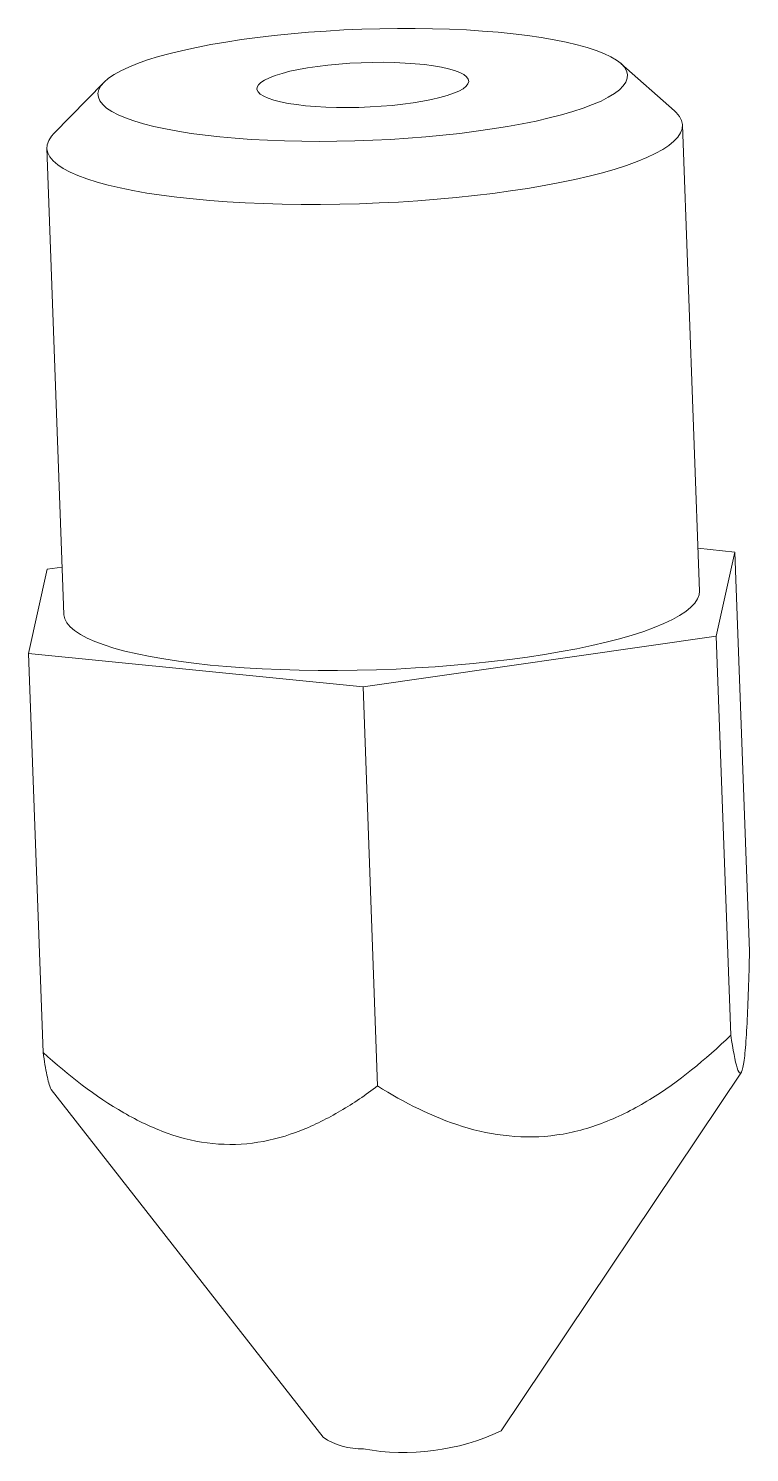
# Model space of a CAD drawing. Header units: millimetres. Extents: x -3.5 to 3.3, y -4.6 to 8.8.
import ezdxf

# ---------------------------------------------------------------- set-up
doc = ezdxf.new("R2010")
doc.units = ezdxf.units.MM

msp = doc.modelspace()

# ---------------------------------------------------------------- linework, layer by layer
at = {"color": 7, "linetype": 'Continuous', "lineweight": 15}
for p, q in [((2.637, 8.059), (2.132, 8.507)), ((-2.747, 8.328), (-3.218, 7.845)), ((2.873, 3.529), (2.712, 7.926)), ((-3.284, 7.707), (-3.123, 3.31)), ((3.208, 3.898), (2.858, 3.933)), ((3.031, 3.104), (3.208, 3.898)), ((3.345, 0.133), (3.208, 3.898)), ((-3.281, 3.736), (-3.457, 2.941)), ((-3.139, 3.756), (-3.281, 3.736)), ((-0.301, 2.625), (3.031, 3.104)), ((3.169, -0.661), (3.031, 3.104)), ((-3.457, 2.941), (-0.301, 2.625)), ((-3.32, -0.823), (-3.457, 2.941)), ((-0.164, -1.139), (-0.301, 2.625)), ((1.001, -4.393), (3.268, -1.009)), ((-3.243, -1.173), (-0.678, -4.454))]:
    msp.add_line(p, q, dxfattribs=at)
at = {"color": 7, "linetype": 'Continuous', "lineweight": 15, "flags": 128}
for points in [[(-1.653, 7.815), (-1.508, 7.802), (-1.357, 7.791), (-1.202, 7.783), (-1.043, 7.777), (-0.88, 7.773), (-0.715, 7.772), (-0.547, 7.773), (-0.379, 7.777), (-0.21, 7.783), (-0.042, 7.791), (0.125, 7.802), (0.291, 7.815), (0.453, 7.83), (0.612, 7.848), (0.767, 7.867), (0.917, 7.889), (1.061, 7.912), (1.2, 7.937), (1.331, 7.964), (1.455, 7.993), (1.571, 8.022), (1.678, 8.054), (1.776, 8.086), (1.865, 8.119), (1.944, 8.153), (2.012, 8.188), (2.07, 8.224), (2.118, 8.259), (2.154, 8.295), (2.179, 8.331), (2.192, 8.367), (2.194, 8.403), (2.185, 8.438), (2.165, 8.472), (2.133, 8.506), (2.09, 8.539), (2.036, 8.571), (1.972, 8.601), (1.897, 8.63), (1.812, 8.658), (1.718, 8.684), (1.614, 8.709), (1.501, 8.731), (1.38, 8.752), (1.252, 8.77), (1.116, 8.787), (0.974, 8.801), (0.827, 8.813), (0.674, 8.823), (0.516, 8.83), (0.355, 8.835), (0.191, 8.837), (0.024, 8.837), (-0.144, 8.835), (-0.312, 8.83), (-0.481, 8.823), (-0.649, 8.813), (-0.815, 8.801), (-0.979, 8.787), (-1.14, 8.771), (-1.297, 8.752), (-1.449, 8.732), (-1.597, 8.709), (-1.738, 8.685), (-1.873, 8.659), (-2, 8.631), (-2.12, 8.602), (-2.232, 8.572), (-2.335, 8.54), (-2.428, 8.507), (-2.512, 8.473), (-2.586, 8.439), (-2.649, 8.404), (-2.702, 8.368), (-2.744, 8.332), (-2.774, 8.296), (-2.794, 8.26), (-2.802, 8.224), (-2.798, 8.189), (-2.783, 8.154), (-2.757, 8.12), (-2.72, 8.087), (-2.671, 8.054), (-2.612, 8.023), (-2.542, 7.993), (-2.463, 7.965), (-2.373, 7.938), (-2.274, 7.913), (-2.165, 7.889), (-2.049, 7.868), (-1.924, 7.848), (-1.792, 7.831), (-1.653, 7.815)], [(-0.843, 8.109), (-0.751, 8.101), (-0.653, 8.096), (-0.552, 8.092), (-0.447, 8.092), (-0.342, 8.093), (-0.235, 8.097), (-0.13, 8.104), (-0.026, 8.112), (0.075, 8.123), (0.171, 8.136), (0.262, 8.151), (0.346, 8.168), (0.423, 8.186), (0.492, 8.205), (0.552, 8.226), (0.602, 8.247), (0.642, 8.269), (0.671, 8.292), (0.689, 8.315), (0.696, 8.337), (0.691, 8.359), (0.676, 8.381), (0.649, 8.402), (0.611, 8.421), (0.563, 8.44), (0.506, 8.456), (0.439, 8.471), (0.363, 8.485), (0.28, 8.496), (0.191, 8.505), (0.096, 8.511), (-0.004, 8.516), (-0.107, 8.518), (-0.212, 8.517), (-0.318, 8.514), (-0.425, 8.509), (-0.529, 8.502), (-0.632, 8.492), (-0.73, 8.48), (-0.824, 8.466), (-0.911, 8.45), (-0.992, 8.433), (-1.065, 8.414), (-1.13, 8.394), (-1.185, 8.373), (-1.23, 8.351), (-1.264, 8.329), (-1.288, 8.306), (-1.301, 8.283), (-1.302, 8.261), (-1.292, 8.239), (-1.271, 8.218), (-1.238, 8.198), (-1.195, 8.179), (-1.143, 8.161), (-1.08, 8.145), (-1.009, 8.131), (-0.93, 8.119), (-0.843, 8.109)], [(2.637, 8.059), (2.653, 8.044), (2.684, 8.006), (2.704, 7.969), (2.712, 7.93), (2.709, 7.891), (2.695, 7.852), (2.669, 7.812), (2.632, 7.773), (2.584, 7.734), (2.526, 7.695), (2.456, 7.657), (2.376, 7.619), (2.286, 7.582), (2.186, 7.546), (2.077, 7.51), (1.959, 7.476), (1.833, 7.444), (1.698, 7.412), (1.556, 7.383), (1.407, 7.355), (1.251, 7.328), (1.09, 7.304), (0.923, 7.281), (0.752, 7.261), (0.577, 7.242), (0.398, 7.226), (0.217, 7.212), (0.034, 7.2), (-0.15, 7.191), (-0.334, 7.184), (-0.519, 7.179), (-0.702, 7.177), (-0.884, 7.177), (-1.064, 7.18), (-1.241, 7.185), (-1.414, 7.192), (-1.583, 7.202), (-1.747, 7.214), (-1.905, 7.229)], [(-1.905, 7.229), (-2.057, 7.245), (-2.203, 7.264), (-2.341, 7.285), (-2.472, 7.308), (-2.594, 7.333), (-2.707, 7.36), (-2.811, 7.388), (-2.906, 7.418), (-2.991, 7.45), (-3.065, 7.483), (-3.129, 7.517), (-3.182, 7.552), (-3.224, 7.589), (-3.255, 7.626), (-3.275, 7.664), (-3.283, 7.702), (-3.28, 7.741), (-3.266, 7.781), (-3.24, 7.82), (-3.218, 7.845)], [(-1.744, 2.832), (-1.586, 2.818), (-1.422, 2.806), (-1.253, 2.796), (-1.08, 2.788), (-0.903, 2.783), (-0.724, 2.781), (-0.542, 2.78), (-0.358, 2.783), (-0.174, 2.787), (0.011, 2.794), (0.195, 2.804), (0.378, 2.815), (0.559, 2.829), (0.737, 2.846), (0.912, 2.864), (1.084, 2.885), (1.25, 2.907), (1.412, 2.932), (1.567, 2.958), (1.716, 2.986), (1.859, 3.016), (1.993, 3.047), (2.12, 3.08), (2.238, 3.114), (2.347, 3.149), (2.447, 3.185), (2.537, 3.222), (2.617, 3.26), (2.686, 3.298), (2.745, 3.337), (2.793, 3.377), (2.83, 3.416), (2.855, 3.455), (2.87, 3.494), (2.873, 3.529)], [(-3.123, 3.31), (-3.123, 3.306), (-3.114, 3.267), (-3.095, 3.229), (-3.064, 3.192), (-3.022, 3.156), (-2.968, 3.12), (-2.905, 3.086), (-2.83, 3.053), (-2.745, 3.022), (-2.651, 2.992), (-2.547, 2.963), (-2.433, 2.936), (-2.311, 2.912), (-2.181, 2.889), (-2.042, 2.868), (-1.897, 2.849), (-1.744, 2.832)]]:
    msp.add_lwpolyline(points, dxfattribs=at)
at = {"color": 7, "linetype": 'Continuous', "lineweight": 15}
for centre, radius, start, end in [((0.086, -2.454), 2.144, 259.6652, 295.2611), ((-0.321, -3.926), 0.637, 235.9435, 272.0687)]:
    msp.add_arc(centre, radius, start, end, dxfattribs=at)
for points, knots in [([(3.169, -0.661), (3.189, -0.796), (3.209, -0.907), (3.238, -1), (3.248, -1.018), (3.266, -1.019), (3.275, -1.002), (3.291, -0.929), (3.298, -0.874), (3.311, -0.733), (3.317, -0.645), (3.332, -0.353), (3.339, -0.12), (3.345, 0.133)], [0, 0, 0, 0, 0.25, 0.25, 0.375, 0.375, 0.5, 0.5, 0.625, 0.625, 0.75, 0.75, 1, 1, 1, 1]), ([(-0.164, -1.139), (0.09, -1.298), (0.354, -1.433), (0.78, -1.566), (0.928, -1.597), (1.225, -1.626), (1.376, -1.624), (1.681, -1.58), (1.83, -1.539), (2.122, -1.426), (2.266, -1.352), (2.678, -1.1), (2.929, -0.891), (3.169, -0.661)], [0, 0, 0, 0, 0.25, 0.25, 0.375, 0.375, 0.5, 0.5, 0.625, 0.625, 0.75, 0.75, 1, 1, 1, 1]), ([(-3.242, -1.172), (-3.244, -1.169), (-3.252, -1.159), (-3.266, -1.115), (-3.284, -1.039), (-3.302, -0.942), (-3.314, -0.863), (-3.32, -0.823)], [0, 0, 0, 0, 0.096668, 0.319829, 0.543094, 0.77152, 1, 1, 1, 1]), ([(-3.32, -0.823), (-3.081, -1.039), (-2.826, -1.239), (-2.426, -1.469), (-2.289, -1.534), (-2.006, -1.635), (-1.861, -1.669), (-1.575, -1.697), (-1.432, -1.693), (-1.153, -1.649), (-1.019, -1.611), (-0.76, -1.509), (-0.634, -1.446), (-0.392, -1.303), (-0.276, -1.224), (-0.164, -1.139)], [0, 0, 0, 0, 0.25, 0.25, 0.375, 0.375, 0.5, 0.5, 0.625, 0.625, 0.75, 0.75, 0.875, 0.875, 1, 1, 1, 1])]:
    msp.add_open_spline(points, degree=3, knots=knots, dxfattribs=at)

doc.saveas('drawing.dxf')
